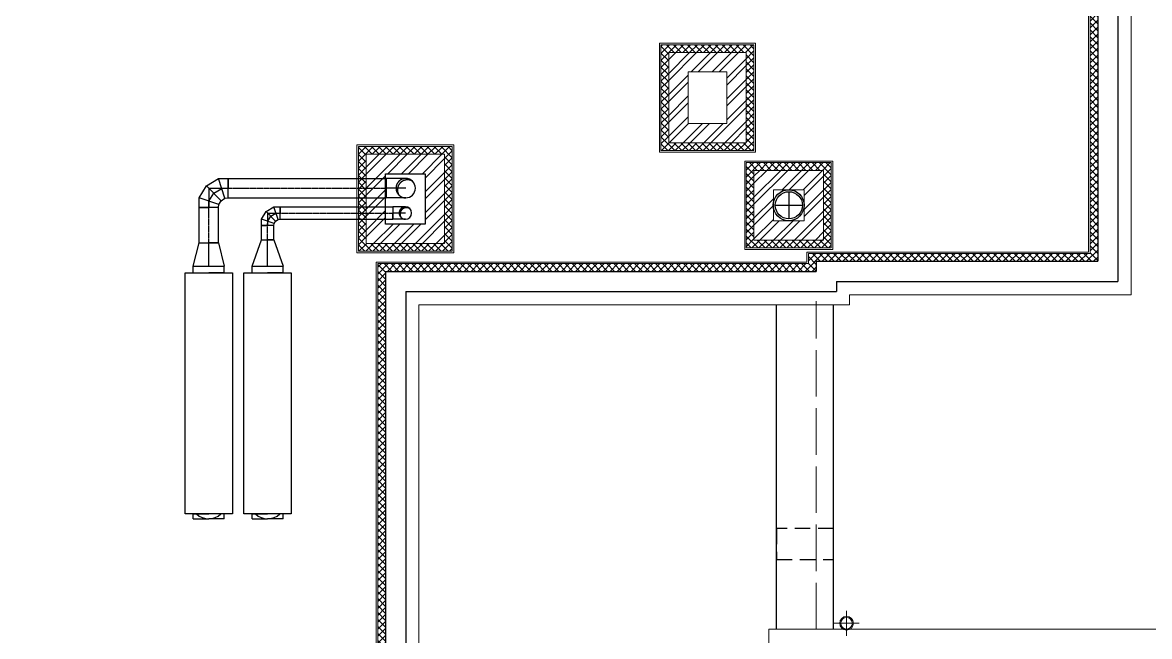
# Model space of a CAD drawing. Header units: millimetres. Extents: x -222892 to 671268, y 0 to 135099.
# Drawn here: x 609467 to 624009, y 86819 to 94735 of the extents above; entities that cross this region are included whole.
import ezdxf

# ---------------------------------------------------------------- set-up
doc = ezdxf.new("R2010")
doc.units = ezdxf.units.MM
for name, pattern in [('ACAD_ISO02W100', [15, 12, -3]), ('CENTER2', [28.575, 19.05, -3.175, 3.175, -3.175]), ('HIDDEN', [6, 4, -2])]:
    doc.linetypes.add(name, pattern=pattern)
for name, color, linetype, lineweight in [('18_АР_Водостоки', 7, 'Continuous', 18), ('АР_Навесной фасад', 190, 'Continuous', 5), ('АР_Перегородки кирпич', 244, 'Continuous', 5), ('АР_Перегородки_кирпич_Штрих', 244, 'Continuous', 5), ('АР_Утеплитель', 154, 'Continuous', 5), ('АР_Штрих утеплитель', 24, 'Continuous', 5), ('М_0_В35', 142, 'Continuous', 25), ('пунктир', 251, 'Continuous', 5)]:
    doc.layers.add(name, color=color, linetype=linetype, lineweight=lineweight)
for name, color, linetype in [('Aks_скрытые_линии', 7, 'HIDDEN'), ('Aks_Схема', 3, 'Continuous'), ('АР_Парапет', 142, 'Continuous'), ('М_дефлектор', 122, 'Continuous'), ('перекр 0.3', 181, 'Continuous'), ('ПРОЕМЫ ОВ', 173, 'Continuous')]:
    doc.layers.add(name, color=color, linetype=linetype)

# ---------------------------------------------------------------- blocks, each defined once
blk = doc.blocks.new('A$Cd8bddbec')
at = {"color": 251, "linetype": 'ByBlock'}
for points in [[(-2, 175), (-2, -175)], [(-175, 0), (175, 0)]]:
    blk.add_lwpolyline(points, dxfattribs=at)
blk.add_circle((0, 0), 175, dxfattribs=at)
at = {"layer": 'М_дефлектор'}
blk.add_circle((-2, 0), 200, dxfattribs=at)
blk = doc.blocks.new('*U4608')
at = {"linetype": 'ByBlock'}
for p, q in [((-15.55, -3.05), (-15.55, 3.05)), ((-15.55, 3.05), (15.55, 3.05)), ((15.55, 3.05), (15.55, -3.05)), ((15.55, -3.05), (-15.55, -3.05))]:
    blk.add_line(p, q, dxfattribs=at)
blk = doc.blocks.new('Aks_rs_mixed_400x200_to_160_340_wipe')
at = {"color": 0, "linetype": 'ByBlock', "lineweight": -2}
blk.add_wipeout([(-2, 0), (2, 0), (0.8, 3.4), (-0.8, 3.4)], dxfattribs=at)
blk = doc.blocks.new('Aks_rs_mixed_400x200_to_160_340')
at = {"color": 0, "linetype": 'ByBlock', "lineweight": -2}
blk.add_blockref('Aks_rs_mixed_400x200_to_160_340_wipe', (0, 0), dxfattribs=at)
for p, q in [((-2, 0), (-0.8, 3.4)), ((-0.8, 3.4), (0.8, 3.4)), ((0.8, 3.4), (2, 0)), ((-2, 0), (2, 0))]:
    blk.add_line(p, q, dxfattribs=at)
at = {"layer": 'Aks_Схема'}
blk.add_line((0, 0), (0, 3.4), dxfattribs=at)
blk = doc.blocks.new('Aks_es_drop_rnd_160_160_wipe')
at = {"color": 0, "linetype": 'ByBlock', "lineweight": -2}
blk.add_wipeout([(-0.8, 0), (-0.8, 0.08), (-0.78, 0.17), (-0.76, 0.25), (-0.73, 0.33), (-0.69, 0.4), (-0.65, 0.47), (-0.59, 0.54), (-0.54, 0.59), (-0.47, 0.65), (-0.4, 0.69), (-0.33, 0.73), (-0.25, 0.76), (-0.17, 0.78), (-0.08, 0.8), (0, 0.8), (0.08, 0.8), (0.17, 0.78), (0.25, 0.76), (0.33, 0.73), (0.4, 0.69), (0.47, 0.65), (0.54, 0.59), (0.59, 0.54), (0.65, 0.47), (0.69, 0.4), (0.73, 0.33), (0.76, 0.25), (0.78, 0.17), (0.8, 0.08), (0.8, 0), (0.8, -1.6), (-0.8, -1.6)], dxfattribs=at)
blk = doc.blocks.new('Aks_es_drop_rnd_160_160')
at = {"color": 0, "linetype": 'ByBlock', "lineweight": -2}
blk.add_arc((0, 0), 0.8, 0, 180, dxfattribs=at)
blk.add_blockref('Aks_es_drop_rnd_160_160_wipe', (0, 0), dxfattribs=at)
for p, q in [((-0.8, 0), (-0.8, -1.6)), ((0.8, 0), (0.8, -1.6)), ((-0.8, -1.6), (0.8, -1.6))]:
    blk.add_line(p, q, dxfattribs=at)
at = {"color": 200, "linetype": 'CENTER2', "lineweight": -2}
blk.add_line((0, 0), (0, -1.6), dxfattribs=at)
at = {"color": 0, "linetype": 'ByBlock', "lineweight": -2}
blk.add_arc((0, 0), 0.8, 0, 180, dxfattribs=at)
at = {"layer": 'Aks_скрытые_линии'}
for centre, radius, start, end in [((0, 0), 0.8, 180, 0), ((0.14, 0.14), 0.825, 149.0362, 300.9638)]:
    blk.add_arc(centre, radius, start, end, dxfattribs=at)
at = {"layer": 'Aks_Схема'}
blk.add_line((0, 0), (0, -1.6), dxfattribs=at)
blk = doc.blocks.new('Aks_es_rnd_160_90_160_wipe')
at = {"color": 0, "linetype": 'ByBlock', "lineweight": -2}
blk.add_wipeout([(0.8, -1.6), (-0.8, -1.6), (-0.8, -0.8), (-0.19, 0.19), (0.8, 0.8), (1.6, 0.8), (1.6, -0.8), (1.35, -0.84), (1.03, -1.03), (0.84, -1.35)], dxfattribs=at)
blk = doc.blocks.new('Aks_es_rnd_160_90_160')
at = {"color": 0, "linetype": 'ByBlock', "lineweight": -2}
blk.add_blockref('Aks_es_rnd_160_90_160_wipe', (0, 0), dxfattribs=at)
for p, q in [((-0.8, -0.8), (-0.19, 0.19)), ((-0.19, 0.19), (0.8, 0.8)), ((1.03, -1.03), (-0.19, 0.19)), ((1.35, -0.84), (0.8, 0.8)), ((0.8, 0.8), (1.6, 0.8)), ((1.6, -0.8), (1.6, 0.8)), ((0.84, -1.35), (-0.8, -0.8)), ((-0.8, -1.6), (-0.8, -0.8)), ((0.8, -1.6), (0.84, -1.35)), ((0.84, -1.35), (1.03, -1.03)), ((1.03, -1.03), (1.35, -0.84)), ((1.35, -0.84), (1.6, -0.8)), ((0.8, -1.6), (-0.8, -1.6))]:
    blk.add_line(p, q, dxfattribs=at)
at = {"color": 200, "linetype": 'CENTER2', "lineweight": -2}
blk.add_lwpolyline([(0, -1.6), (0.02, -1.07), (0.42, -0.42), (1.07, -0.02), (1.6, 0)], dxfattribs=at)
at = {"layer": 'Aks_Схема'}
for q in [(1.6, 0), (0, -1.6)]:
    blk.add_line((0, 0), q, dxfattribs=at)
blk = doc.blocks.new('Aks_rs_mixed_400x200_to_250_300_wipe')
at = {"color": 0, "linetype": 'ByBlock', "lineweight": -2}
blk.add_wipeout([(-2, 0), (2, 0), (1.25, 3), (-1.25, 3)], dxfattribs=at)
blk = doc.blocks.new('Aks_rs_mixed_400x200_to_250_300')
at = {"color": 0, "linetype": 'ByBlock', "lineweight": -2}
blk.add_blockref('Aks_rs_mixed_400x200_to_250_300_wipe', (0, 0), dxfattribs=at)
for p, q in [((-2, 0), (-1.25, 3)), ((-1.25, 3), (1.25, 3)), ((1.25, 3), (2, 0)), ((-2, 0), (2, 0))]:
    blk.add_line(p, q, dxfattribs=at)
at = {"layer": 'Aks_Схема'}
blk.add_line((0, 0), (0, 3), dxfattribs=at)
blk = doc.blocks.new('Aks_es_drop_rnd_250_250_wipe')
at = {"color": 0, "linetype": 'ByBlock', "lineweight": -2}
blk.add_wipeout([(-1.25, 0), (-1.24, 0.13), (-1.22, 0.26), (-1.19, 0.39), (-1.14, 0.51), (-1.08, 0.62), (-1.01, 0.73), (-0.93, 0.84), (-0.84, 0.93), (-0.73, 1.01), (-0.62, 1.08), (-0.51, 1.14), (-0.39, 1.19), (-0.26, 1.22), (-0.13, 1.24), (0, 1.25), (0.13, 1.24), (0.26, 1.22), (0.39, 1.19), (0.51, 1.14), (0.62, 1.08), (0.73, 1.01), (0.84, 0.93), (0.93, 0.84), (1.01, 0.73), (1.08, 0.62), (1.14, 0.51), (1.19, 0.39), (1.22, 0.26), (1.24, 0.13), (1.25, 0), (1.25, -2.5), (-1.25, -2.5)], dxfattribs=at)
blk = doc.blocks.new('Aks_es_drop_rnd_250_250')
at = {"color": 0, "linetype": 'ByBlock', "lineweight": -2}
blk.add_arc((0, 0), 1.25, 0, 180, dxfattribs=at)
blk.add_blockref('Aks_es_drop_rnd_250_250_wipe', (0, 0), dxfattribs=at)
for p, q in [((-1.25, 0), (-1.25, -2.5)), ((1.25, 0), (1.25, -2.5)), ((-1.25, -2.5), (1.25, -2.5))]:
    blk.add_line(p, q, dxfattribs=at)
at = {"color": 200, "linetype": 'CENTER2', "lineweight": -2}
blk.add_line((0, 0), (0, -2.5), dxfattribs=at)
at = {"color": 0, "linetype": 'ByBlock', "lineweight": -2}
blk.add_arc((0, 0), 1.25, 0, 180, dxfattribs=at)
at = {"layer": 'Aks_скрытые_линии'}
for centre, radius, start, end in [((0, 0), 1.25, 180, 0), ((0.22, 0.22), 1.29, 149.0362, 300.9638)]:
    blk.add_arc(centre, radius, start, end, dxfattribs=at)
at = {"layer": 'Aks_Схема'}
blk.add_line((0, 0), (0, -2.5), dxfattribs=at)
blk = doc.blocks.new('Aks_es_rnd_250_90_250_wipe')
at = {"color": 0, "linetype": 'ByBlock', "lineweight": -2}
blk.add_wipeout([(1.25, -2.5), (-1.25, -2.5), (-1.25, -1.25), (-0.3, 0.3), (1.25, 1.25), (2.5, 1.25), (2.5, -1.25), (2.1, -1.31), (1.62, -1.62), (1.31, -2.1)], dxfattribs=at)
blk = doc.blocks.new('Aks_es_rnd_250_90_250')
at = {"color": 0, "linetype": 'ByBlock', "lineweight": -2}
blk.add_blockref('Aks_es_rnd_250_90_250_wipe', (0, 0), dxfattribs=at)
for p, q in [((-1.25, -1.25), (-0.3, 0.3)), ((-0.3, 0.3), (1.25, 1.25)), ((1.62, -1.62), (-0.3, 0.3)), ((2.1, -1.31), (1.25, 1.25)), ((1.25, 1.25), (2.5, 1.25)), ((2.5, -1.25), (2.5, 1.25)), ((1.31, -2.1), (-1.25, -1.25)), ((-1.25, -2.5), (-1.25, -1.25)), ((1.62, -1.62), (2.1, -1.31)), ((2.1, -1.31), (2.5, -1.25)), ((1.25, -2.5), (-1.25, -2.5)), ((1.25, -2.5), (1.31, -2.1)), ((1.31, -2.1), (1.62, -1.62))]:
    blk.add_line(p, q, dxfattribs=at)
at = {"color": 200, "linetype": 'CENTER2', "lineweight": -2}
blk.add_lwpolyline([(0, -2.5), (0.03, -1.68), (0.66, -0.66), (1.68, -0.03), (2.5, 0)], dxfattribs=at)
at = {"layer": 'Aks_Схема'}
for q in [(2.5, 0), (0, -2.5)]:
    blk.add_line((0, 0), q, dxfattribs=at)

msp = doc.modelspace()

# ---------------------------------------------------------------- hatches: boundary and pattern name
at = {"layer": 'АР_Перегородки_кирпич_Штрих', "ltscale": 500}
h = msp.add_hatch(dxfattribs=at)
h.set_pattern_fill('ANSI32', color=256, scale=20)
h.paths.add_polyline_path([(618805.4, 93184.3), (617805.4, 93184.3), (617805.4, 94347.1), (618805.4, 94347.1)])
h.paths.add_polyline_path([(618555.4, 93434.3), (618055.4, 93434.3), (618055.4, 94097.1), (618555.4, 94097.1)], flags=16)
h = msp.add_hatch(dxfattribs=at)
h.set_pattern_fill('ANSI32', color=256, scale=20)
h.paths.add_polyline_path([(614152.2, 92785.7), (614662.2, 92785.7), (614662.2, 92135.7), (614152.2, 92135.7)], flags=16)
h.paths.add_polyline_path([(613902.2, 93035.7), (614912.2, 93035.7), (614912.2, 91885.7), (613902.2, 91885.7)])
h = msp.add_hatch(dxfattribs=at)
h.set_pattern_fill('ANSI32', color=256, scale=20)
edge = h.paths.add_edge_path()
edge.add_arc((619353.6, 92378.5), 200, 180, 187.71982, ccw=False)
edge.add_arc((619353.6, 92378.5), 200, 172.28018, 180, ccw=False)
edge.add_line((619155.4, 92405.3), (619155.4, 92578.4))
edge.add_line((619155.4, 92578.4), (619350.3, 92578.4))
edge.add_arc((619353.6, 92378.5), 200, 89.05894, 90.94909, ccw=False)
edge.add_line((619356.9, 92578.4), (619553.6, 92578.5))
edge.add_line((619553.6, 92578.5), (619553.6, 92178.5))
edge.add_line((619553.6, 92178.5), (619242.5, 92178.4))
edge.add_line((619242.5, 92178.4), (619234.9, 91928.5))
edge.add_line((619234.9, 91928.5), (619803.6, 91928.5))
edge.add_line((619803.6, 91928.5), (619803.6, 92792.1))
edge.add_line((619803.6, 92792.1), (619312.4, 92792.1))
edge.add_line((619312.4, 92792.1), (619312.4, 92828.4))
edge.add_line((619312.4, 92828.4), (618905.4, 92828.4))
edge.add_line((618905.4, 92828.4), (618905.4, 91928.5))
edge.add_line((618905.4, 91928.5), (619107.5, 91928.5))
edge.add_line((619107.5, 91928.5), (619234.9, 91928.5))
edge.add_line((619234.9, 91928.5), (619242.5, 92178.4))
edge.add_line((619242.5, 92178.4), (619155.4, 92178.4))
edge.add_line((619155.4, 92178.4), (619155.4, 92351.6))
h.paths.add_polyline_path([(619803.6, 92828.5), (619312.4, 92828.4), (619312.4, 92792.1), (619803.6, 92792.1)])
at = {"layer": 'АР_Утеплитель', "ltscale": 500}
h = msp.add_hatch(dxfattribs=at)
h.set_pattern_fill('ANSI37', color=256, scale=20)
h.paths.add_polyline_path([(618805.4, 93184.3), (617805.4, 93184.3), (617805.4, 94347.1), (618805.4, 94347.1)], flags=16)
h.paths.add_polyline_path([(618905.4, 93084.3), (617705.4, 93084.3), (617705.4, 94447.1), (618905.4, 94447.1)])
h = msp.add_hatch(dxfattribs=at)
h.set_pattern_fill('ANSI37', color=256, scale=20)
h.paths.add_polyline_path([(615012.2, 93135.7), (613802.2, 93135.7), (613802.2, 91785.7), (615012.2, 91785.7)])
h.paths.add_polyline_path([(614912.2, 93035.7), (614912.2, 91885.7), (613902.2, 91885.7), (613902.2, 93035.7)], flags=16)
h.paths.add_polyline_path([(614662.2, 92785.7), (614662.2, 92135.7), (614152.2, 92135.7), (614152.2, 92785.7)], flags=0)
h = msp.add_hatch(dxfattribs=at)
h.set_pattern_fill('ANSI37', color=256, scale=20)
h.paths.add_polyline_path([(619312.4, 92897.1), (619228.5, 92897.1), (619226.6, 92928.4), (618805.4, 92928.4), (618805.4, 91828.5), (618905.4, 91928.5), (618905.4, 92828.4), (619312.4, 92828.4)])
h.paths.add_polyline_path([(619903.6, 92928.5), (619312.8, 92928.4), (619312.8, 92897.1), (619312.5, 92828.4), (619803.6, 92828.5), (619803.6, 92792.1), (619903.6, 92792.1)])
h.paths.add_polyline_path([(619312.4, 92928.4), (619228.5, 92928.4), (619228.5, 92897.1), (619312.4, 92897.1)])
h.paths.add_polyline_path([(619903.6, 92792.1), (619803.6, 92792.1), (619803.6, 91928.5), (618905.4, 91928.5), (618805.4, 91828.5), (619903.6, 91828.5)])
at = {"layer": 'АР_Штрих утеплитель', "ltscale": 500}
h = msp.add_hatch(dxfattribs=at)
h.set_pattern_fill('ANSI37', color=256, scale=20)
h.paths.add_polyline_path([(625642.3, 127630.7), (623063.6, 127630.7), (623063.6, 127530.7), (625642.3, 127530.7)])
edge = h.paths.add_edge_path()
edge.add_line((623063.6, 127630.7), (617092.3, 127630.7))
edge.add_line((617092.3, 127630.7), (617092.3, 130631.1))
edge.add_line((617092.3, 130631.1), (608032.3, 130630.7))
edge.add_line((608032.3, 130630.7), (608032.3, 127122.7))
edge.add_line((608032.3, 127122.7), (607541.4, 127122.7))
edge.add_arc((608841, 116876.8), 10328, 97.22897, 132.48441)
edge.add_arc((606823.4, 119160.7), 7281.3, 132.91387, 150.37698)
edge.add_arc((606823.4, 119160.7), 7281.3, 150.37698, 180)
edge.add_line((599542.1, 119160.7), (599542.1, 118630.7))
edge.add_line((599542.1, 118630.7), (596032.3, 118630.7))
edge.add_line((596032.3, 118630.7), (596032.3, 106570.7))
edge.add_line((596032.3, 106570.7), (601972.2, 106570.7))
edge.add_line((601972.2, 106570.7), (601972.2, 82275.7))
edge.add_line((601972.2, 82275.7), (608482.4, 82275.7))
edge.add_line((608482.4, 82275.7), (608482.4, 82375.7))
edge.add_line((608482.4, 82375.7), (602072.2, 82375.7))
edge.add_line((602072.2, 82375.7), (602072.2, 106670.7))
edge.add_line((602072.2, 106670.7), (596132.3, 106670.7))
edge.add_line((596132.3, 106670.7), (596132.3, 118530.7))
edge.add_line((596132.3, 118530.7), (599642.1, 118530.7))
edge.add_line((599642.1, 118530.7), (599643.6, 119295.7))
edge.add_arc((606820.7, 119161.9), 7178.3, 150.18594, 178.93195, ccw=False)
edge.add_arc((606823.4, 119160.7), 7181.3, 133.07839, 150.18856, ccw=False)
edge.add_arc((608840.5, 116878.6), 10226.2, 97.26253, 132.60028, ccw=False)
edge.add_line((607547.7, 127022.7), (608132.3, 127022.7))
edge.add_line((608132.3, 127022.7), (608132.3, 130530.7))
edge.add_line((608132.3, 130530.7), (616992.3, 130530.7))
edge.add_line((616992.3, 130530.7), (616992.3, 127630.7))
edge.add_line((616992.3, 127630.7), (616992.3, 127530.7))
edge.add_line((616992.3, 127530.7), (623063.6, 127530.7))
edge.add_line((623063.6, 127530.7), (623063.6, 127630.7))
h = msp.add_hatch(dxfattribs=at)
h.set_pattern_fill('ANSI37', color=256, scale=20)
h.paths.add_polyline_path([(614152.2, 91525.7), (619709.5, 91525.7), (619709.5, 91655.7), (623342.4, 91655.7), (623342.4, 99215.7), (620172.2, 99215.7), (620172.2, 102135.8), (620072.2, 102135.8), (620072.2, 99115.7), (623242.4, 99115.7), (623242.4, 91755.7), (619609.5, 91755.7), (619609.5, 91625.7), (614052.2, 91625.7), (614052.2, 82945.7), (614152.2, 82945.7)])

# ---------------------------------------------------------------- linework, layer by layer
at = {"layer": '18_АР_Водостоки'}
for p, q in [((620099.9, 87150.5), (620099.9, 86826.5)), ((619937.9, 86988.5), (620261.9, 86988.5))]:
    msp.add_line(p, q, dxfattribs=at)
for radius in [88.3, 75]:
    msp.add_circle((620099.9, 86988.5), radius, dxfattribs=at)
at = {"layer": 'АР_Навесной фасад', "ltscale": 100}
for p, q in [((623772.4, 99645.7), (623772.4, 91225.7)), ((620139.5, 91225.7), (623772.4, 91225.7)), ((620139.5, 91225.7), (620139.5, 91095.7)), ((614582.2, 91095.7), (620139.5, 91095.7)), ((614582.2, 91095.7), (614582.2, 82945.7))]:
    msp.add_line(p, q, dxfattribs=at)
msp.add_lwpolyline([(654417.4, 86910.7), (619097.4, 86910.7), (619097.4, 82945.7), (611585, 82945.7)], dxfattribs=at)
at = {"layer": 'АР_Парапет', "ltscale": 500}
for p, q in [((623602.4, 99475.7), (623602.4, 91395.7)), ((623342.4, 99215.7), (623342.4, 91655.7)), ((619709.5, 91655.7), (623342.4, 91655.7)), ((619709.5, 91655.7), (619709.5, 91525.7)), ((614152.2, 91525.7), (614152.2, 82945.7)), ((614152.2, 91525.7), (614152.2, 82945.7)), ((614152.2, 91525.7), (619709.5, 91525.7)), ((619969.5, 91395.7), (623602.4, 91395.7)), ((619969.5, 91395.7), (619969.5, 91265.7)), ((614412.2, 91265.7), (614412.2, 82945.7)), ((614412.2, 91265.7), (614412.2, 82945.7)), ((614412.2, 91265.7), (619969.5, 91265.7)), ((619197.4, 86910.7), (619197.4, 91095.7)), ((619932.2, 86910.7), (619932.2, 91095.7))]:
    msp.add_line(p, q, dxfattribs=at)
at = {"layer": 'АР_Перегородки кирпич', "linetype": 'Continuous', "ltscale": 100}
for points in [[(618805.4, 93184.3), (617805.4, 93184.3), (617805.4, 94347.1), (618805.4, 94347.1)], [(618555.4, 93434.3), (618055.4, 93434.3), (618055.4, 94097.1), (618555.4, 94097.1)], [(613902.2, 93035.7), (614912.2, 93035.7), (614912.2, 91885.7), (613902.2, 91885.7)], [(614662.2, 92135.7), (614152.2, 92135.7), (614152.2, 92785.7), (614662.2, 92785.7)], [(614152.2, 92785.7), (614662.2, 92785.7), (614662.2, 92135.7), (614152.2, 92135.7)], [(618905.4, 92828.4), (619803.6, 92828.4), (619803.6, 91928.5), (618905.4, 91928.5)], [(619553.6, 92178.5), (619155.4, 92178.4), (619155.4, 92578.4), (619553.6, 92578.5)], [(619155.4, 92578.4), (619553.6, 92578.4), (619553.6, 92178.5), (619155.4, 92178.5)]]:
    msp.add_lwpolyline(points, close=True, dxfattribs=at)
at = {"layer": 'АР_Утеплитель', "ltscale": 500}
for points in [[(618925.4, 93064.3), (617685.4, 93064.3), (617685.4, 94467.1), (618925.4, 94467.1)], [(618905.4, 93084.3), (617705.4, 93084.3), (617705.4, 94447.1), (618905.4, 94447.1)], [(613782.2, 93155.7), (615032.2, 93155.7), (615032.2, 91765.7), (613782.2, 91765.7)], [(613802.2, 93135.7), (615012.2, 93135.7), (615012.2, 91785.7), (613802.2, 91785.7)], [(618785.4, 92948.4), (619923.6, 92948.4), (619923.6, 91808.5), (618785.4, 91808.5)], [(618805.4, 92928.4), (619903.6, 92928.4), (619903.6, 91828.5), (618805.4, 91828.5)]]:
    msp.add_lwpolyline(points, close=True, dxfattribs=at)
at = {"layer": 'АР_Штрих утеплитель', "ltscale": 500}
for p, q in [((623222.4, 99095.7), (623222.4, 91775.7)), ((623242.4, 99115.7), (623242.4, 91755.7)), ((619589.5, 91775.7), (623222.4, 91775.7)), ((619589.5, 91775.7), (619589.5, 91645.7)), ((614032.2, 91645.7), (619589.5, 91645.7)), ((614032.2, 91645.7), (614032.2, 82945.7)), ((614052.2, 91625.7), (619609.5, 91625.7)), ((614052.2, 91625.7), (614052.2, 82945.7)), ((619609.5, 91755.7), (623242.4, 91755.7)), ((619609.5, 91755.7), (619609.5, 91625.7))]:
    msp.add_line(p, q, dxfattribs=at)
at = {"layer": 'М_0_В35', "linetype": 'Continuous'}
for p, q in [((612119.4, 92724.1), (612119.4, 92599.1)), ((612119.4, 92724.1), (614161.4, 92724.1)), ((614161.4, 92724.1), (614161.4, 92599.1)), ((612119.4, 92474.1), (612119.4, 92599.1)), ((614161.4, 92474.1), (614161.4, 92599.1)), ((611744.4, 91893.7), (611744.4, 92349.1)), ((611744.4, 92349.1), (611869.4, 92349.1)), ((611994.4, 92349.1), (611869.4, 92349.1)), ((611994.4, 91893.7), (611994.4, 92349.1)), ((612119.4, 92474.1), (614161.4, 92474.1)), ((612789.4, 92358.6), (612789.4, 92278.6)), ((612789.4, 92358.6), (614247.2, 92358.6)), ((614247.2, 92358.6), (614247.2, 92278.6)), ((612789.4, 92198.6), (612789.4, 92278.6)), ((612789.4, 92198.6), (614247.2, 92198.6)), ((614247.2, 92198.6), (614247.2, 92278.6)), ((612549.4, 91933.7), (612549.4, 92118.6)), ((612549.4, 92118.6), (612629.4, 92118.6)), ((612709.4, 92118.6), (612629.4, 92118.6)), ((612709.4, 91933.7), (612709.4, 92118.6)), ((612549.4, 91933.7), (612629.4, 91933.7)), ((612709.4, 91933.7), (612629.4, 91933.7)), ((611744.4, 91893.7), (611869.4, 91893.7)), ((611994.4, 91893.7), (611869.4, 91893.7)), ((611669.4, 91509.4), (611669.4, 91593.7)), ((611669.4, 91593.7), (611869.4, 91593.7)), ((611669.4, 91509.4), (611869.4, 91509.4)), ((612069.4, 91593.7), (611869.4, 91593.7)), ((612069.4, 91509.4), (611869.4, 91509.4)), ((612069.4, 91509.4), (612069.4, 91593.7)), ((612429.4, 91509.4), (612429.4, 91593.7)), ((612429.4, 91593.7), (612629.4, 91593.7)), ((612429.4, 91509.4), (612629.4, 91509.4)), ((612829.4, 91593.7), (612629.4, 91593.7)), ((612829.4, 91509.4), (612629.4, 91509.4)), ((612829.4, 91509.4), (612829.4, 91593.7)), ((611669.4, 88335), (611669.4, 88399.4)), ((611669.4, 88399.4), (611869.4, 88399.4)), ((611669.4, 88335), (611869.4, 88335)), ((612069.4, 88399.4), (611869.4, 88399.4)), ((612069.4, 88335), (611869.4, 88335)), ((612069.4, 88335), (612069.4, 88399.4)), ((612429.4, 88335), (612429.4, 88399.4)), ((612429.4, 88399.4), (612629.4, 88399.4)), ((612429.4, 88335), (612629.4, 88335)), ((612829.4, 88399.4), (612629.4, 88399.4)), ((612829.4, 88335), (612629.4, 88335)), ((612829.4, 88335), (612829.4, 88399.4))]:
    msp.add_line(p, q, dxfattribs=at)
at = {"layer": 'М_0_В35', "color": 200, "linetype": 'CENTER2'}
for p, q in [((612119.4, 92599.1), (614161.4, 92599.1)), ((611869.4, 91893.7), (611869.4, 92349.1)), ((612789.4, 92278.6), (614247.2, 92278.6)), ((612629.4, 91933.7), (612629.4, 92118.6))]:
    msp.add_line(p, q, dxfattribs=at)
at = {"layer": 'М_0_В35'}
for centre in [(611869.4, 88559.8), (612629.4, 88559.8)]:
    msp.add_arc(centre, 224.8, 225.53454, 314.46546, dxfattribs=at)
at = {"layer": 'перекр 0.3', "linetype": 'HIDDEN', "ltscale": 50}
msp.add_lwpolyline([(619197.4, 87812.2), (619932.2, 87812.2), (619932.2, 88210), (619197.4, 88210)], close=True, dxfattribs=at)
msp.add_lwpolyline([(619197.4, 87812.2), (619932.2, 87812.2), (619932.2, 88210), (619197.4, 88210)], close=True, dxfattribs=at)
at = {"layer": 'ПРОЕМЫ ОВ', "ltscale": 500}
msp.add_lwpolyline([(614152.2, 92785.7), (614662.2, 92785.7), (614662.2, 92135.7), (614152.2, 92135.7)], close=True, dxfattribs=at)
at = {"layer": 'пунктир', "linetype": 'ACAD_ISO02W100', "ltscale": 50}
msp.add_lwpolyline([(619707.4, 86910.7), (619707.4, 91142.6)], dxfattribs=at)

# ---------------------------------------------------------------- block references
at = {"layer": 'М_0_В35', "linetype": 'ByBlock', "xscale": 100, "yscale": 100, "zscale": 100, "rotation": 270}
for p in [(611869.4, 89954.4), (612629.4, 89954.4)]:
    msp.add_blockref('*U4608', p, dxfattribs=at)
at = {"layer": 'М_дефлектор'}
msp.add_blockref('A$Cd8bddbec', (619355.4, 92378.4), dxfattribs=at)

# ---------------------------------------------------------------- next in the draw order: block references
at = {"layer": 'М_0_В35', "linetype": 'Continuous', "xscale": 100, "yscale": 100, "zscale": 100}
for name, p in [('Aks_es_rnd_250_90_250', (611869.4, 92599.1)), ('Aks_es_rnd_160_90_160', (612629.4, 92278.6)), ('Aks_rs_mixed_400x200_to_160_340', (612629.4, 91593.7)), ('Aks_rs_mixed_400x200_to_250_300', (611869.4, 91593.7))]:
    msp.add_blockref(name, p, dxfattribs=at)
for name, p, rotation in [('Aks_es_drop_rnd_250_250', (614411.4, 92599.1), 269.9999999999977), ('Aks_es_drop_rnd_160_160', (614407.2, 92278.6), 270)]:
    msp.add_blockref(name, p, dxfattribs=dict(at, rotation=rotation))

doc.saveas('drawing.dxf')
